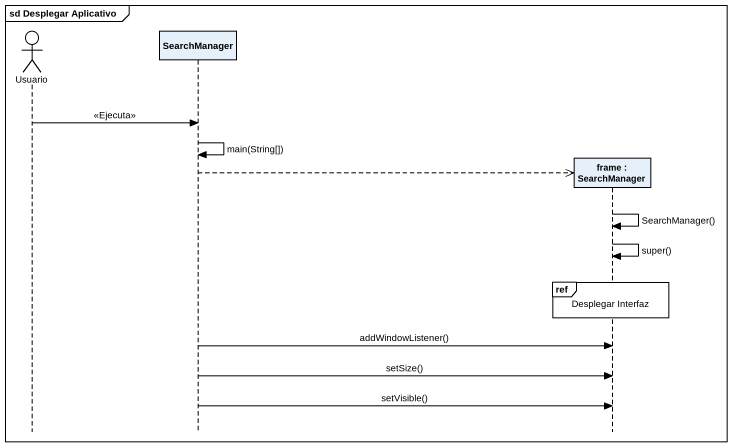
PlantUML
@startuml
mainframe sd Desplegar Aplicativo
hide footbox
actor Usuario
participant SearchManager
participant "frame : SearchManager" as frame_

Usuario -> SearchManager : <<Ejecuta>>
SearchManager -> SearchManager : main(String[])
SearchManager -->> frame_ **
frame_ -> frame_ : SearchManager()
frame_ -> frame_ : super()
ref over frame_ : Desplegar Interfaz
SearchManager -> frame_ : addWindowListener()
SearchManager -> frame_ : setSize()
SearchManager -> frame_ : setVisible()
@enduml
